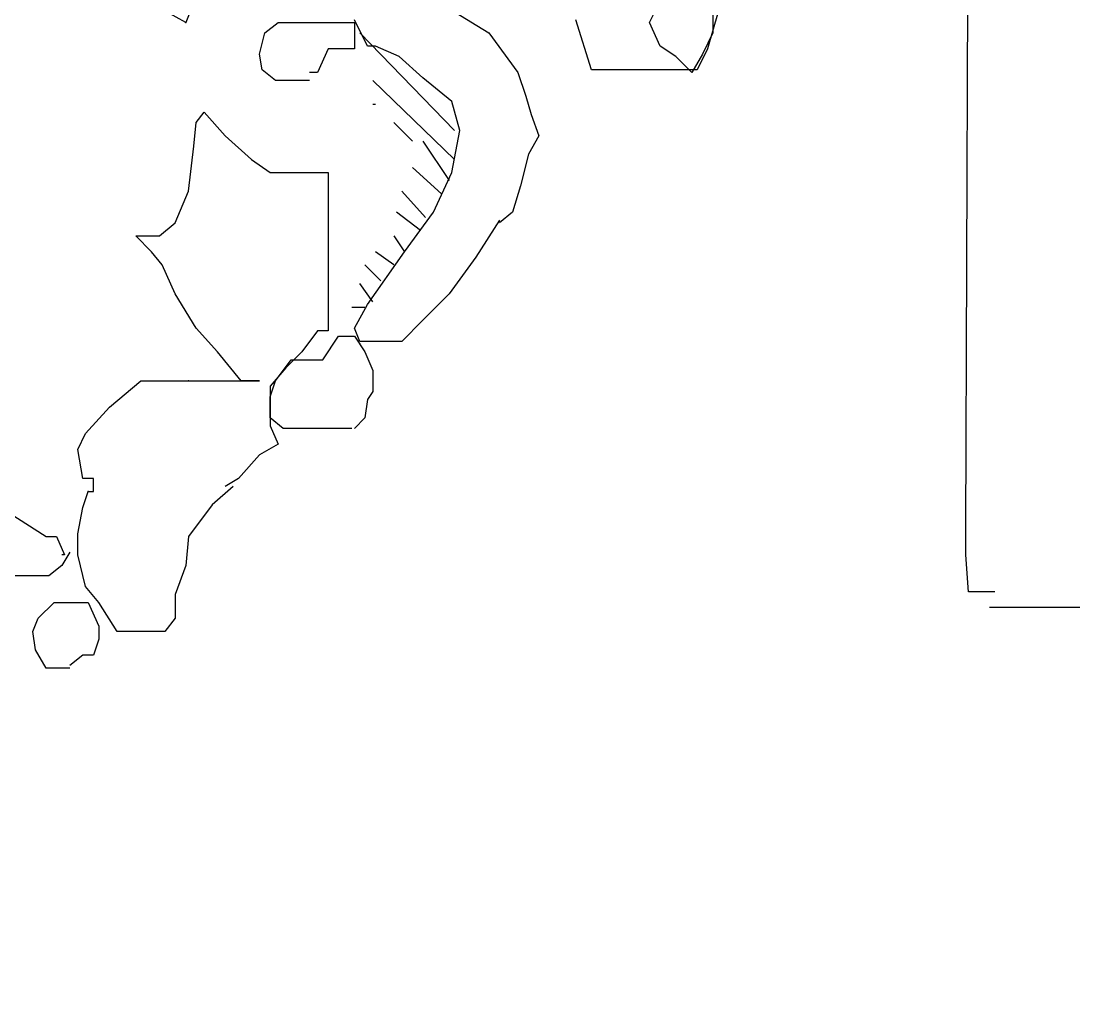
# Model space of a CAD drawing. Extents: x 730854 to 731444, y 4378581 to 4379608.
# Drawn here: x 730881.395 to 730885.39, y 4379434.61 to 4379438.285 of the extents above; entities that cross this region are included whole.
import ezdxf

# ---------------------------------------------------------------- set-up
doc = ezdxf.new("R2010")
doc.units = 0
doc.layers.get('0').update_dxf_attribs({"linetype": 'CONTINUOUS'})

msp = doc.modelspace()

# ---------------------------------------------------------------- linework, layer by layer
at = {"color": 0, "linetype": 'CONTINUOUS'}
for p, q in [((730884.98, 4379436.36), (730884.99, 4379439.22)), ((730884.98, 4379436.36), (730884.99, 4379439.22)), ((730882.06, 4379438.38), (730882.02, 4379438.28)), ((730882.06, 4379438.38), (730882.02, 4379438.28)), ((730882.02, 4379438.28), (730881.91, 4379438.34)), ((730882.02, 4379438.28), (730881.91, 4379438.34)), ((730883.04, 4379438.32), (730883.17, 4379438.24)), ((730883.04, 4379438.32), (730883.17, 4379438.24)), ((730883.78, 4379438.28), (730883.8, 4379438.32)), ((730883.78, 4379438.28), (730883.8, 4379438.32)), ((730884.04, 4379438.32), (730884, 4379438.18)), ((730884.04, 4379438.32), (730884, 4379438.18)), ((730884.02, 4379438.32), (730884.02, 4379438.24)), ((730884.02, 4379438.32), (730884.02, 4379438.24)), ((730882.32, 4379438.24), (730882.37, 4379438.28)), ((730882.32, 4379438.24), (730882.37, 4379438.28)), ((730882.37, 4379438.28), (730882.45, 4379438.28)), ((730882.37, 4379438.28), (730882.45, 4379438.28)), ((730882.45, 4379438.28), (730882.52, 4379438.28)), ((730882.45, 4379438.28), (730882.52, 4379438.28)), ((730882.52, 4379438.28), (730882.56, 4379438.28)), ((730882.52, 4379438.28), (730882.56, 4379438.28)), ((730882.56, 4379438.28), (730882.62, 4379438.28)), ((730882.56, 4379438.28), (730882.62, 4379438.28)), ((730882.62, 4379438.28), (730882.65, 4379438.28)), ((730882.62, 4379438.28), (730882.65, 4379438.28)), ((730882.65, 4379438.28), (730882.66, 4379438.28)), ((730882.65, 4379438.28), (730882.66, 4379438.28)), ((730882.71, 4379438.19), (730882.66, 4379438.29)), ((730882.71, 4379438.19), (730882.66, 4379438.29)), ((730882.66, 4379438.28), (730882.66, 4379438.18)), ((730882.66, 4379438.28), (730882.66, 4379438.18)), ((730883.56, 4379438.1), (730883.5, 4379438.29)), ((730883.56, 4379438.1), (730883.5, 4379438.29)), ((730883.82, 4379438.19), (730883.78, 4379438.28)), ((730883.82, 4379438.19), (730883.78, 4379438.28)), ((730882.3, 4379438.16), (730882.32, 4379438.24)), ((730882.3, 4379438.16), (730882.32, 4379438.24)), ((730882.68, 4379438.24), (730883.04, 4379437.87)), ((730882.68, 4379438.24), (730883.04, 4379437.87)), ((730883.17, 4379438.24), (730883.28, 4379438.09)), ((730883.17, 4379438.24), (730883.28, 4379438.09)), ((730884.02, 4379438.24), (730883.98, 4379438.16)), ((730884.02, 4379438.24), (730883.98, 4379438.16)), ((730882.56, 4379438.18), (730882.52, 4379438.09)), ((730882.56, 4379438.18), (730882.52, 4379438.09)), ((730882.6, 4379438.18), (730882.56, 4379438.18)), ((730882.6, 4379438.18), (730882.56, 4379438.18)), ((730882.66, 4379438.18), (730882.6, 4379438.18)), ((730882.66, 4379438.18), (730882.6, 4379438.18)), ((730882.74, 4379438.19), (730882.71, 4379438.19)), ((730882.74, 4379438.19), (730882.71, 4379438.19)), ((730882.83, 4379438.15), (730882.74, 4379438.19)), ((730882.83, 4379438.15), (730882.74, 4379438.19)), ((730883.88, 4379438.15), (730883.82, 4379438.19)), ((730883.88, 4379438.15), (730883.82, 4379438.19)), ((730884, 4379438.18), (730883.96, 4379438.1)), ((730884, 4379438.18), (730883.96, 4379438.1)), ((730882.31, 4379438.1), (730882.3, 4379438.16)), ((730882.31, 4379438.1), (730882.3, 4379438.16)), ((730882.92, 4379438.07), (730882.83, 4379438.15)), ((730882.92, 4379438.07), (730882.83, 4379438.15)), ((730883.94, 4379438.09), (730883.88, 4379438.15)), ((730883.94, 4379438.09), (730883.88, 4379438.15)), ((730883.98, 4379438.16), (730883.94, 4379438.09)), ((730883.98, 4379438.16), (730883.94, 4379438.09)), ((730882.36, 4379438.06), (730882.31, 4379438.1)), ((730882.36, 4379438.06), (730882.31, 4379438.1)), ((730883.61, 4379438.1), (730883.56, 4379438.1)), ((730883.61, 4379438.1), (730883.56, 4379438.1)), ((730883.69, 4379438.1), (730883.61, 4379438.1)), ((730883.69, 4379438.1), (730883.61, 4379438.1)), ((730883.76, 4379438.1), (730883.69, 4379438.1)), ((730883.76, 4379438.1), (730883.69, 4379438.1)), ((730883.83, 4379438.1), (730883.76, 4379438.1)), ((730883.83, 4379438.1), (730883.76, 4379438.1)), ((730883.92, 4379438.1), (730883.83, 4379438.1)), ((730883.92, 4379438.1), (730883.83, 4379438.1)), ((730883.96, 4379438.1), (730883.92, 4379438.1)), ((730883.96, 4379438.1), (730883.92, 4379438.1)), ((730882.4, 4379438.06), (730882.36, 4379438.06)), ((730882.4, 4379438.06), (730882.36, 4379438.06)), ((730882.49, 4379438.06), (730882.4, 4379438.06)), ((730882.49, 4379438.06), (730882.4, 4379438.06)), ((730882.52, 4379438.09), (730882.49, 4379438.09)), ((730882.52, 4379438.09), (730882.49, 4379438.09)), ((730883.04, 4379437.76), (730882.73, 4379438.06)), ((730883.04, 4379437.76), (730882.73, 4379438.06)), ((730883.03, 4379437.98), (730882.92, 4379438.07)), ((730883.03, 4379437.98), (730882.92, 4379438.07)), ((730883.28, 4379438.09), (730883.31, 4379438)), ((730883.28, 4379438.09), (730883.31, 4379438)), ((730883.06, 4379437.87), (730883.03, 4379437.98)), ((730883.06, 4379437.87), (730883.03, 4379437.98)), ((730883.31, 4379438), (730883.33, 4379437.93)), ((730883.31, 4379438), (730883.33, 4379437.93)), ((730882.06, 4379437.9), (730882.09, 4379437.94)), ((730882.06, 4379437.9), (730882.09, 4379437.94)), ((730882.09, 4379437.94), (730882.17, 4379437.85)), ((730882.09, 4379437.94), (730882.17, 4379437.85)), ((730882.73, 4379437.97), (730882.74, 4379437.97)), ((730882.73, 4379437.97), (730882.74, 4379437.97)), ((730882.05, 4379437.81), (730882.06, 4379437.9)), ((730882.05, 4379437.81), (730882.06, 4379437.9)), ((730882.81, 4379437.9), (730882.88, 4379437.83)), ((730882.81, 4379437.9), (730882.88, 4379437.83)), ((730883.33, 4379437.93), (730883.36, 4379437.85)), ((730883.33, 4379437.93), (730883.36, 4379437.85)), ((730883.03, 4379437.71), (730883.06, 4379437.87)), ((730883.03, 4379437.71), (730883.06, 4379437.87)), ((730882.17, 4379437.85), (730882.27, 4379437.76)), ((730882.17, 4379437.85), (730882.27, 4379437.76)), ((730882.92, 4379437.83), (730883.02, 4379437.68)), ((730882.92, 4379437.83), (730883.02, 4379437.68)), ((730883.36, 4379437.85), (730883.32, 4379437.78)), ((730883.36, 4379437.85), (730883.32, 4379437.78)), ((730882.03, 4379437.64), (730882.05, 4379437.81)), ((730882.03, 4379437.64), (730882.05, 4379437.81)), ((730883.32, 4379437.78), (730883.29, 4379437.66)), ((730883.32, 4379437.78), (730883.29, 4379437.66)), ((730882.27, 4379437.76), (730882.34, 4379437.71)), ((730882.27, 4379437.76), (730882.34, 4379437.71)), ((730882.34, 4379437.71), (730882.39, 4379437.71)), ((730882.34, 4379437.71), (730882.39, 4379437.71)), ((730882.39, 4379437.71), (730882.45, 4379437.71)), ((730882.39, 4379437.71), (730882.45, 4379437.71)), ((730882.45, 4379437.71), (730882.52, 4379437.71)), ((730882.45, 4379437.71), (730882.52, 4379437.71)), ((730882.52, 4379437.71), (730882.56, 4379437.71)), ((730882.52, 4379437.71), (730882.56, 4379437.71)), ((730882.56, 4379437.71), (730882.56, 4379437.59)), ((730882.56, 4379437.71), (730882.56, 4379437.59)), ((730882.99, 4379437.63), (730882.88, 4379437.73)), ((730882.99, 4379437.63), (730882.88, 4379437.73)), ((730882.96, 4379437.56), (730883.03, 4379437.71)), ((730882.96, 4379437.56), (730883.03, 4379437.71)), ((730883.29, 4379437.66), (730883.26, 4379437.56)), ((730883.29, 4379437.66), (730883.26, 4379437.56)), ((730881.98, 4379437.52), (730882.03, 4379437.64)), ((730881.98, 4379437.52), (730882.03, 4379437.64)), ((730882.84, 4379437.64), (730882.93, 4379437.54)), ((730882.84, 4379437.64), (730882.93, 4379437.54)), ((730882.56, 4379437.59), (730882.56, 4379437.5)), ((730882.56, 4379437.59), (730882.56, 4379437.5)), ((730882.91, 4379437.49), (730882.82, 4379437.56)), ((730882.91, 4379437.49), (730882.82, 4379437.56)), ((730882.85, 4379437.41), (730882.96, 4379437.56)), ((730882.85, 4379437.41), (730882.96, 4379437.56)), ((730883.26, 4379437.56), (730883.21, 4379437.52)), ((730883.26, 4379437.56), (730883.21, 4379437.52)), ((730881.92, 4379437.47), (730881.98, 4379437.52)), ((730881.92, 4379437.47), (730881.98, 4379437.52)), ((730882.56, 4379437.5), (730882.56, 4379437.4)), ((730882.56, 4379437.5), (730882.56, 4379437.4)), ((730883.21, 4379437.53), (730883.12, 4379437.39)), ((730883.21, 4379437.53), (730883.12, 4379437.39)), ((730881.89, 4379437.41), (730881.83, 4379437.47)), ((730881.83, 4379437.47), (730881.92, 4379437.47)), ((730881.89, 4379437.41), (730881.83, 4379437.47)), ((730881.83, 4379437.47), (730881.92, 4379437.47)), ((730882.81, 4379437.47), (730882.85, 4379437.41)), ((730882.81, 4379437.47), (730882.85, 4379437.41)), ((730881.93, 4379437.36), (730881.89, 4379437.41)), ((730881.93, 4379437.36), (730881.89, 4379437.41)), ((730882.56, 4379437.4), (730882.56, 4379437.3)), ((730882.56, 4379437.4), (730882.56, 4379437.3)), ((730882.71, 4379437.21), (730882.85, 4379437.41)), ((730882.71, 4379437.21), (730882.85, 4379437.41)), ((730882.81, 4379437.36), (730882.74, 4379437.41)), ((730882.81, 4379437.36), (730882.74, 4379437.41)), ((730883.12, 4379437.39), (730883.02, 4379437.25)), ((730883.12, 4379437.39), (730883.02, 4379437.25)), ((730881.98, 4379437.25), (730881.93, 4379437.36)), ((730881.98, 4379437.25), (730881.93, 4379437.36)), ((730882.7, 4379437.36), (730882.76, 4379437.3)), ((730882.7, 4379437.36), (730882.76, 4379437.3)), ((730882.56, 4379437.3), (730882.56, 4379437.18)), ((730882.56, 4379437.3), (730882.56, 4379437.18)), ((730882.73, 4379437.22), (730882.68, 4379437.29)), ((730882.73, 4379437.22), (730882.68, 4379437.29)), ((730882.06, 4379437.12), (730881.98, 4379437.25)), ((730882.06, 4379437.12), (730881.98, 4379437.25)), ((730883.02, 4379437.25), (730882.92, 4379437.15)), ((730883.02, 4379437.25), (730882.92, 4379437.15)), ((730882.56, 4379437.18), (730882.56, 4379437.11)), ((730882.56, 4379437.18), (730882.56, 4379437.11)), ((730882.65, 4379437.2), (730882.7, 4379437.2)), ((730882.65, 4379437.2), (730882.7, 4379437.2)), ((730882.66, 4379437.12), (730882.71, 4379437.21)), ((730882.66, 4379437.12), (730882.71, 4379437.21)), ((730882.92, 4379437.15), (730882.84, 4379437.07)), ((730882.92, 4379437.15), (730882.84, 4379437.07)), ((730882.14, 4379437.03), (730882.06, 4379437.12)), ((730882.14, 4379437.03), (730882.06, 4379437.12)), ((730882.52, 4379437.11), (730882.46, 4379437.03)), ((730882.52, 4379437.11), (730882.46, 4379437.03)), ((730882.56, 4379437.11), (730882.52, 4379437.11)), ((730882.56, 4379437.11), (730882.52, 4379437.11)), ((730882.68, 4379437.07), (730882.66, 4379437.12)), ((730882.68, 4379437.07), (730882.66, 4379437.12)), ((730882.54, 4379437), (730882.6, 4379437.09)), ((730882.54, 4379437), (730882.6, 4379437.09)), ((730882.6, 4379437.09), (730882.66, 4379437.09)), ((730882.6, 4379437.09), (730882.66, 4379437.09)), ((730882.66, 4379437.09), (730882.7, 4379437.03)), ((730882.66, 4379437.09), (730882.7, 4379437.03)), ((730882.7, 4379437.07), (730882.68, 4379437.07)), ((730882.7, 4379437.07), (730882.68, 4379437.07)), ((730882.76, 4379437.07), (730882.7, 4379437.07)), ((730882.76, 4379437.07), (730882.7, 4379437.07)), ((730882.84, 4379437.07), (730882.76, 4379437.07)), ((730882.84, 4379437.07), (730882.76, 4379437.07)), ((730882.23, 4379436.92), (730882.14, 4379437.03)), ((730882.23, 4379436.92), (730882.14, 4379437.03)), ((730882.46, 4379437.03), (730882.4, 4379436.97)), ((730882.46, 4379437.03), (730882.4, 4379436.97)), ((730882.7, 4379437.03), (730882.73, 4379436.96)), ((730882.7, 4379437.03), (730882.73, 4379436.96)), ((730882.36, 4379436.92), (730882.42, 4379437)), ((730882.36, 4379436.92), (730882.42, 4379437)), ((730882.42, 4379437), (730882.48, 4379437)), ((730882.42, 4379437), (730882.48, 4379437)), ((730882.48, 4379437), (730882.54, 4379437)), ((730882.48, 4379437), (730882.54, 4379437)), ((730882.4, 4379436.97), (730882.34, 4379436.9)), ((730882.4, 4379436.97), (730882.34, 4379436.9)), ((730882.73, 4379436.96), (730882.73, 4379436.88)), ((730882.73, 4379436.96), (730882.73, 4379436.88)), ((730881.73, 4379436.82), (730881.85, 4379436.92)), ((730881.73, 4379436.82), (730881.85, 4379436.92)), ((730881.85, 4379436.92), (730881.9, 4379436.92)), ((730881.85, 4379436.92), (730881.9, 4379436.92)), ((730881.9, 4379436.92), (730881.96, 4379436.92)), ((730881.9, 4379436.92), (730881.96, 4379436.92)), ((730881.96, 4379436.92), (730882.03, 4379436.92)), ((730881.96, 4379436.92), (730882.03, 4379436.92)), ((730882.03, 4379436.92), (730882.05, 4379436.92)), ((730882.03, 4379436.92), (730882.05, 4379436.92)), ((730882.05, 4379436.92), (730882.16, 4379436.92)), ((730882.05, 4379436.92), (730882.16, 4379436.92)), ((730882.16, 4379436.92), (730882.24, 4379436.92)), ((730882.16, 4379436.92), (730882.24, 4379436.92)), ((730882.3, 4379436.92), (730882.23, 4379436.92)), ((730882.3, 4379436.92), (730882.23, 4379436.92)), ((730882.24, 4379436.92), (730882.3, 4379436.92)), ((730882.24, 4379436.92), (730882.3, 4379436.92)), ((730882.34, 4379436.86), (730882.36, 4379436.92)), ((730882.34, 4379436.86), (730882.36, 4379436.92)), ((730882.34, 4379436.9), (730882.34, 4379436.85)), ((730882.34, 4379436.9), (730882.34, 4379436.85)), ((730882.34, 4379436.78), (730882.34, 4379436.86)), ((730882.34, 4379436.78), (730882.34, 4379436.86)), ((730882.73, 4379436.88), (730882.71, 4379436.85)), ((730882.73, 4379436.88), (730882.71, 4379436.85)), ((730881.64, 4379436.72), (730881.73, 4379436.82)), ((730881.64, 4379436.72), (730881.73, 4379436.82)), ((730882.34, 4379436.85), (730882.34, 4379436.75)), ((730882.34, 4379436.85), (730882.34, 4379436.75)), ((730882.71, 4379436.85), (730882.7, 4379436.78)), ((730882.71, 4379436.85), (730882.7, 4379436.78)), ((730882.39, 4379436.74), (730882.34, 4379436.78)), ((730882.39, 4379436.74), (730882.34, 4379436.78)), ((730882.7, 4379436.78), (730882.66, 4379436.74)), ((730882.7, 4379436.78), (730882.66, 4379436.74)), ((730882.34, 4379436.75), (730882.37, 4379436.68)), ((730882.34, 4379436.75), (730882.37, 4379436.68)), ((730882.42, 4379436.74), (730882.39, 4379436.74)), ((730882.42, 4379436.74), (730882.39, 4379436.74)), ((730882.48, 4379436.74), (730882.42, 4379436.74)), ((730882.48, 4379436.74), (730882.42, 4379436.74)), ((730882.56, 4379436.74), (730882.48, 4379436.74)), ((730882.56, 4379436.74), (730882.48, 4379436.74)), ((730882.65, 4379436.74), (730882.56, 4379436.74)), ((730882.65, 4379436.74), (730882.56, 4379436.74)), ((730881.61, 4379436.66), (730881.64, 4379436.72)), ((730881.61, 4379436.66), (730881.64, 4379436.72)), ((730881.63, 4379436.55), (730881.61, 4379436.66)), ((730881.63, 4379436.55), (730881.61, 4379436.66)), ((730882.37, 4379436.68), (730882.3, 4379436.64)), ((730882.37, 4379436.68), (730882.3, 4379436.64)), ((730882.3, 4379436.64), (730882.22, 4379436.55)), ((730882.3, 4379436.64), (730882.22, 4379436.55)), ((730881.67, 4379436.55), (730881.63, 4379436.55)), ((730881.67, 4379436.55), (730881.63, 4379436.55)), ((730881.67, 4379436.5), (730881.67, 4379436.55)), ((730881.67, 4379436.5), (730881.67, 4379436.55)), ((730882.22, 4379436.55), (730882.17, 4379436.52)), ((730882.22, 4379436.55), (730882.17, 4379436.52)), ((730881.63, 4379436.44), (730881.65, 4379436.5)), ((730881.63, 4379436.44), (730881.65, 4379436.5)), ((730881.65, 4379436.5), (730881.67, 4379436.5)), ((730881.65, 4379436.5), (730881.67, 4379436.5)), ((730882.2, 4379436.52), (730882.12, 4379436.45)), ((730882.2, 4379436.52), (730882.12, 4379436.45)), ((730881.35, 4379436.42), (730881.49, 4379436.33)), ((730881.35, 4379436.42), (730881.49, 4379436.33)), ((730881.61, 4379436.34), (730881.63, 4379436.44)), ((730881.61, 4379436.34), (730881.63, 4379436.44)), ((730882.12, 4379436.45), (730882.03, 4379436.33)), ((730882.12, 4379436.45), (730882.03, 4379436.33)), ((730881.61, 4379436.26), (730881.61, 4379436.34)), ((730881.61, 4379436.26), (730881.61, 4379436.34)), ((730884.98, 4379436.26), (730884.98, 4379436.36)), ((730884.98, 4379436.26), (730884.98, 4379436.36)), ((730881.49, 4379436.33), (730881.53, 4379436.33)), ((730881.49, 4379436.33), (730881.53, 4379436.33)), ((730881.53, 4379436.33), (730881.56, 4379436.26)), ((730881.53, 4379436.33), (730881.56, 4379436.26)), ((730882.03, 4379436.33), (730882.02, 4379436.22)), ((730882.03, 4379436.33), (730882.02, 4379436.22)), ((730881.58, 4379436.27), (730881.55, 4379436.22)), ((730881.58, 4379436.27), (730881.55, 4379436.22)), ((730881.56, 4379436.26), (730881.55, 4379436.26)), ((730881.56, 4379436.26), (730881.55, 4379436.26)), ((730881.64, 4379436.14), (730881.61, 4379436.26)), ((730881.64, 4379436.14), (730881.61, 4379436.26)), ((730884.99, 4379436.12), (730884.98, 4379436.26)), ((730884.99, 4379436.12), (730884.98, 4379436.26)), ((730881.55, 4379436.22), (730881.5, 4379436.18)), ((730881.55, 4379436.22), (730881.5, 4379436.18)), ((730882.02, 4379436.22), (730881.98, 4379436.11)), ((730882.02, 4379436.22), (730881.98, 4379436.11)), ((730881.42, 4379436.18), (730881.32, 4379436.18)), ((730881.42, 4379436.18), (730881.32, 4379436.18)), ((730881.5, 4379436.18), (730881.42, 4379436.18)), ((730881.5, 4379436.18), (730881.42, 4379436.18)), ((730881.69, 4379436.08), (730881.64, 4379436.14)), ((730881.69, 4379436.08), (730881.64, 4379436.14)), ((730881.98, 4379436.11), (730881.98, 4379436.02)), ((730881.98, 4379436.11), (730881.98, 4379436.02)), ((730885, 4379436.12), (730884.99, 4379436.12)), ((730885, 4379436.12), (730884.99, 4379436.12)), ((730885.04, 4379436.12), (730885, 4379436.12)), ((730885.04, 4379436.12), (730885, 4379436.12)), ((730885.09, 4379436.12), (730885.04, 4379436.12)), ((730885.09, 4379436.12), (730885.04, 4379436.12)), ((730881.46, 4379436.02), (730881.52, 4379436.08)), ((730881.46, 4379436.02), (730881.52, 4379436.08)), ((730881.52, 4379436.08), (730881.58, 4379436.08)), ((730881.52, 4379436.08), (730881.58, 4379436.08)), ((730881.58, 4379436.08), (730881.65, 4379436.08)), ((730881.58, 4379436.08), (730881.65, 4379436.08)), ((730881.65, 4379436.08), (730881.69, 4379435.99)), ((730881.65, 4379436.08), (730881.69, 4379435.99)), ((730881.76, 4379435.97), (730881.69, 4379436.08)), ((730881.76, 4379435.97), (730881.69, 4379436.08)), ((730885.26, 4379436.06), (730885.07, 4379436.06)), ((730885.26, 4379436.06), (730885.07, 4379436.06)), ((730885.57, 4379436.06), (730885.26, 4379436.06)), ((730885.57, 4379436.06), (730885.26, 4379436.06)), ((730881.44, 4379435.97), (730881.46, 4379436.02)), ((730881.44, 4379435.97), (730881.46, 4379436.02)), ((730881.98, 4379436.02), (730881.94, 4379435.97)), ((730881.98, 4379436.02), (730881.94, 4379435.97)), ((730881.69, 4379435.99), (730881.69, 4379435.94)), ((730881.69, 4379435.99), (730881.69, 4379435.94)), ((730881.45, 4379435.9), (730881.44, 4379435.97)), ((730881.45, 4379435.9), (730881.44, 4379435.97)), ((730881.69, 4379435.94), (730881.67, 4379435.88)), ((730881.69, 4379435.94), (730881.67, 4379435.88)), ((730881.83, 4379435.97), (730881.76, 4379435.97)), ((730881.83, 4379435.97), (730881.76, 4379435.97)), ((730881.89, 4379435.97), (730881.83, 4379435.97)), ((730881.89, 4379435.97), (730881.83, 4379435.97)), ((730881.94, 4379435.97), (730881.89, 4379435.97)), ((730881.94, 4379435.97), (730881.89, 4379435.97)), ((730881.49, 4379435.83), (730881.45, 4379435.9)), ((730881.49, 4379435.83), (730881.45, 4379435.9)), ((730881.63, 4379435.88), (730881.58, 4379435.84)), ((730881.63, 4379435.88), (730881.58, 4379435.84)), ((730881.67, 4379435.88), (730881.63, 4379435.88)), ((730881.67, 4379435.88), (730881.63, 4379435.88)), ((730881.53, 4379435.83), (730881.49, 4379435.83)), ((730881.53, 4379435.83), (730881.49, 4379435.83)), ((730881.58, 4379435.83), (730881.53, 4379435.83)), ((730881.58, 4379435.83), (730881.53, 4379435.83))]:
    msp.add_line(p, q, dxfattribs=at)
for p in [(730882.02, 4379438.28), (730882.02, 4379438.28), (730882.68, 4379437.06), (730882.68, 4379437.06), (730882.03, 4379436.92), (730882.03, 4379436.92), (730881.65, 4379436.5), (730881.65, 4379436.5)]:
    msp.add_point(p, dxfattribs=at)

# ---------------------------------------------------------------- meshes
mesh = msp.add_polyface(dxfattribs=at)
corners = [(730854.5, 4378581), (730854.5, 4378581), (730854.5, 4378771.9618), (731162.5, 4378581), (730854.5, 4378946.4935), (731444, 4378581), (730854.5, 4379607.5), (731444, 4379242.0065), (731444, 4379607.5)]
mesh.append_faces([[corners[k] for k in face] for face in [(0, 1, 3, 2), (2, 3, 5, 4), (4, 5, 7, 6), (6, 7, 8, 8)]], dxfattribs={"vtx0": -1, "vtx2": -1, "color": 0})
mesh = msp.add_polyface(dxfattribs=at)
corners = [(730864.5, 4379421), (730864.5, 4379421), (730864.5, 4379595.2713), (731145.58, 4379421), (730864.5, 4379601.5), (731145.58, 4379427.2287), (731145.58, 4379601.5)]
mesh.append_faces([[corners[k] for k in face] for face in [(0, 1, 3, 2), (2, 3, 5, 4), (4, 5, 6, 6)]], dxfattribs={"vtx0": -1, "vtx2": -1, "color": 0})

doc.saveas('drawing.dxf')
